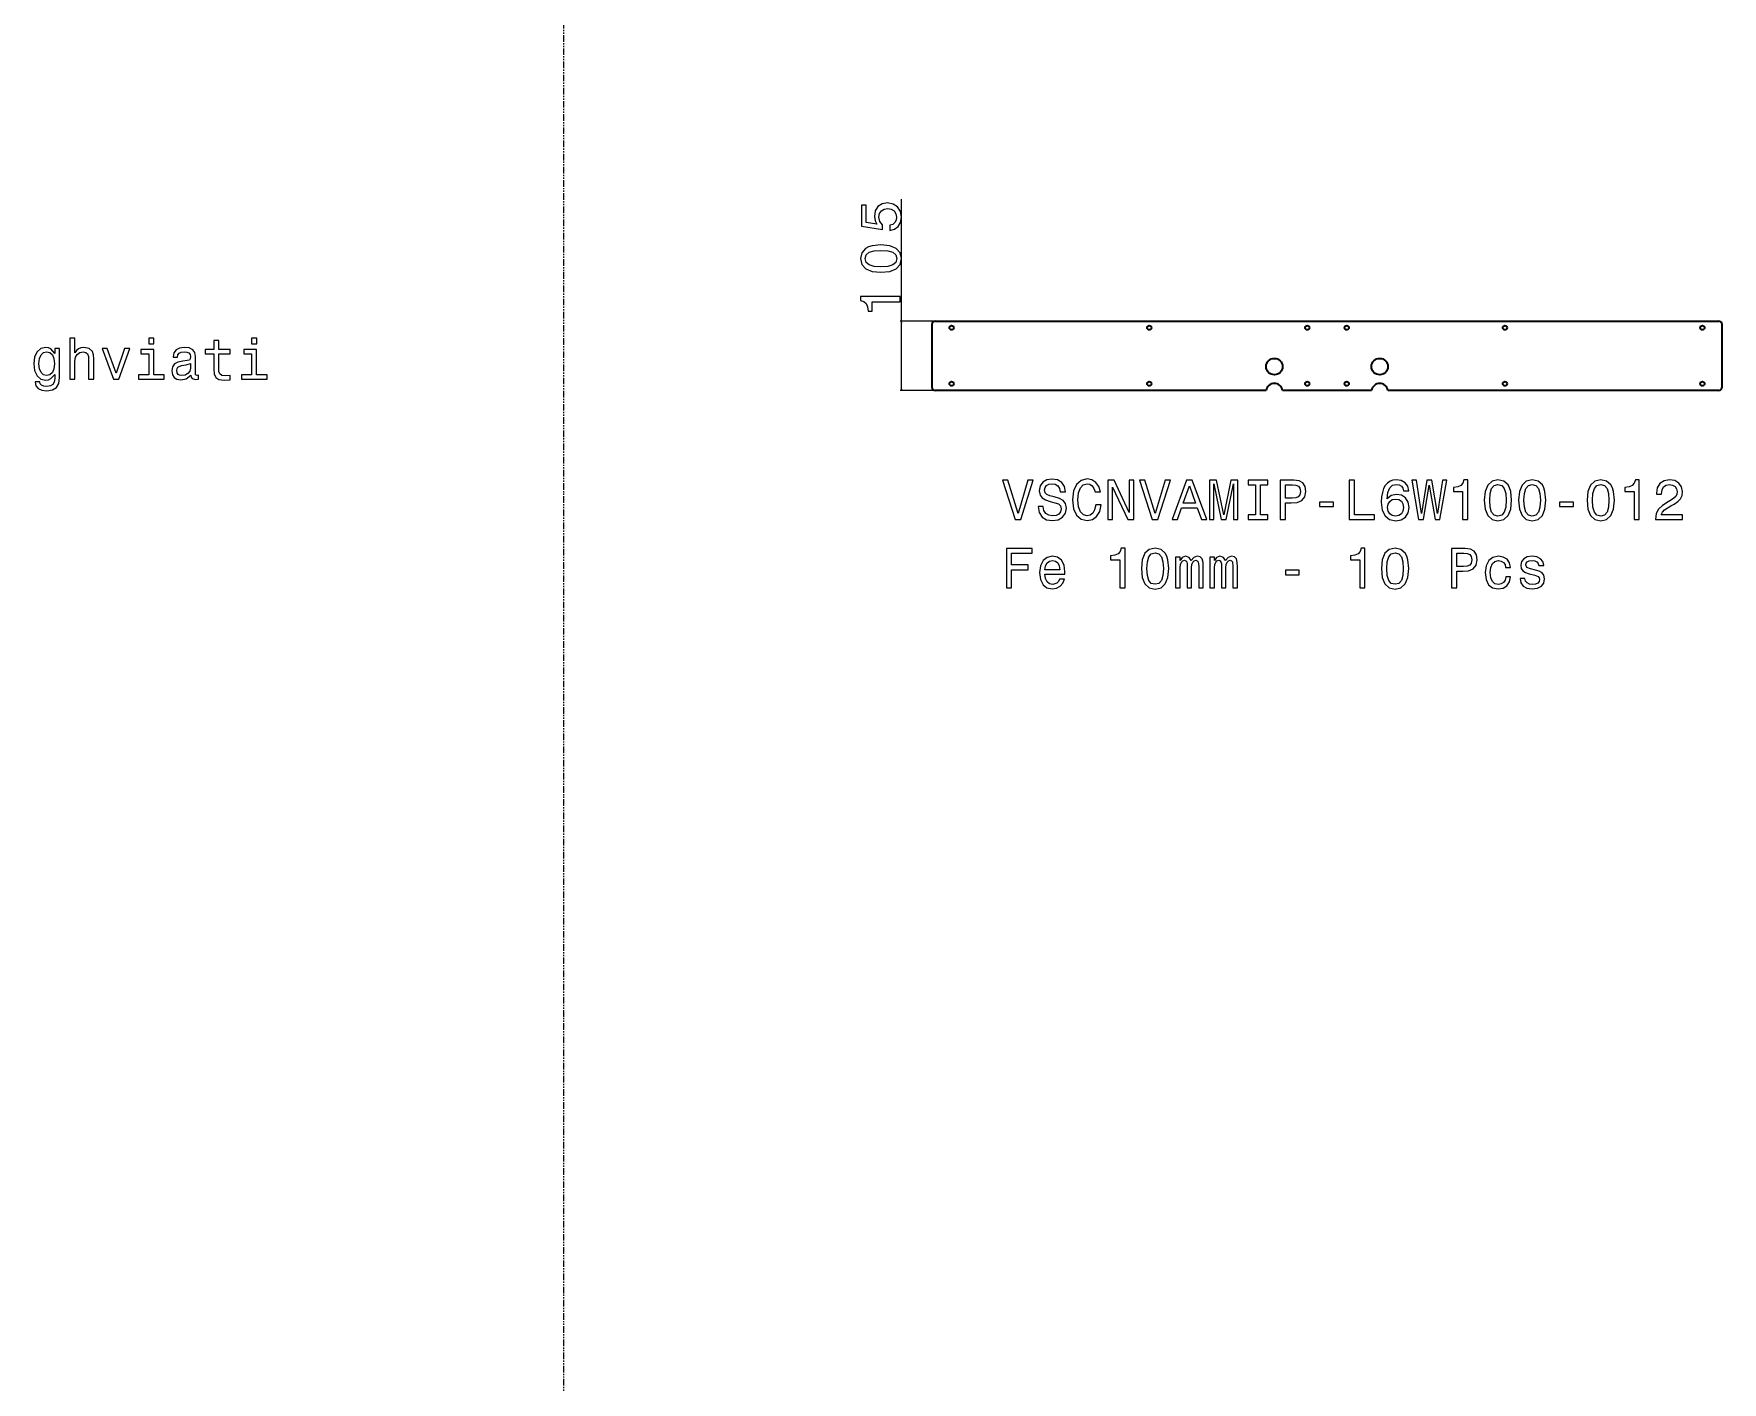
# Model space of a CAD drawing. Extents: x 5682 to 24487, y -4343 to 4272.
# Drawn here: x 19801 to 22364, y -158 to 1889 of the extents above; entities that cross this region are included whole.
import ezdxf

# ---------------------------------------------------------------- set-up
doc = ezdxf.new("R2010")
doc.units = 0
doc.linetypes.add('PHANTOM', pattern=[20, 10, -2, 2, -2, 2, -2])

msp = doc.modelspace()

# ---------------------------------------------------------------- linework, layer by layer
at = {"color": 7, "linetype": 'PHANTOM', "lineweight": 13}
msp.add_line((20605.132813, 4026.955566), (20605.132813, -4342.930664), dxfattribs=at)
at = {"color": 7, "lineweight": 13}
for p, q in [((21118.408203, 1347.784668), (21118.408203, 1637.922974)), ((21167.363281, 1452.784668), (21116.408203, 1452.784668)), ((21167.363281, 1347.784668), (21116.408203, 1347.784668))]:
    msp.add_line(p, q, dxfattribs=at)
at = {"color": 7, "lineweight": 35}
for p, q in [((21164.363281, 1447.784668), (21164.363281, 1352.784668)), ((21169.363281, 1452.784668), (22359.363281, 1452.784668)), ((22364.363281, 1352.784668), (22364.363281, 1447.784668)), ((21672.007813, 1347.784668), (21169.363281, 1347.784668)), ((21832.007813, 1347.784668), (21696.71875, 1347.784668)), ((22359.363281, 1347.784668), (21856.71875, 1347.784668))]:
    msp.add_line(p, q, dxfattribs=at)
at = {"color": 7, "lineweight": 13}
for points in [[(21100.759766, 1590.458984), (21107.849609, 1592.361084), (21113.380859, 1596.597412), (21116.839844, 1602.822144), (21118.136719, 1610.776001), (21116.580078, 1619.508057), (21112.34375, 1626.338013), (21105.601563, 1630.660767), (21096.955078, 1632.303467), (21088.914063, 1630.833618), (21082.603516, 1626.683838), (21078.541016, 1620.199707), (21077.070313, 1611.813477), (21078.107422, 1605.329346), (21080.960938, 1600.314941), (21064.792969, 1602.735718), (21064.792969, 1629.018066), (21057.705078, 1629.018066), (21057.705078, 1596.943115), (21089.519531, 1592.18811), (21089.519531, 1599.104492), (21085.457031, 1604.119019), (21083.986328, 1610.516602), (21084.9375, 1616.049805), (21087.705078, 1620.286133), (21091.941406, 1622.966187), (21097.386719, 1623.917236), (21102.833984, 1622.966187), (21107.070313, 1620.199707), (21109.75, 1615.963379), (21110.701172, 1610.516602), (21110.095703, 1605.93457), (21108.107422, 1602.389893), (21104.996094, 1599.796143), (21100.759766, 1598.49939)], [(21087.099609, 1527.018066), (21100.673828, 1528.314941), (21110.355469, 1532.378296), (21116.234375, 1538.862427), (21118.136719, 1547.853882), (21116.234375, 1556.758789), (21110.355469, 1563.24292), (21100.673828, 1567.219849), (21087.099609, 1568.603149), (21073.613281, 1567.219849), (21068.251953, 1565.577148), (21063.84375, 1563.24292), (21057.964844, 1556.758789), (21055.974609, 1547.853882), (21057.964844, 1538.862427), (21063.929688, 1532.378296), (21073.613281, 1528.314941)], [(21087.099609, 1535.317871), (21076.638672, 1536.009399), (21069.117188, 1538.170898), (21064.707031, 1542.061279), (21063.150391, 1547.853882), (21064.707031, 1553.559937), (21069.117188, 1557.450439), (21076.638672, 1559.611816), (21087.099609, 1560.303467), (21097.646484, 1559.611816), (21105.167969, 1557.450439), (21109.578125, 1553.559937), (21111.046875, 1547.853882), (21109.578125, 1542.061279), (21105.167969, 1538.170898), (21097.646484, 1536.009399)], [(21116.408203, 1482.251587), (21116.408203, 1490.119019), (21055.974609, 1490.119019), (21055.974609, 1484.23999), (21061.25, 1482.683838), (21064.792969, 1479.571411), (21066.869141, 1474.816406), (21067.560547, 1468.245728), (21073.699219, 1468.245728), (21073.699219, 1482.251587)], [(19839.876953, 1367.080566), (19839.876953, 1411.432129), (19832.613281, 1411.432129), (19832.613281, 1403.910522), (19826.648438, 1410.740479), (19823.017578, 1412.469604), (19818.953125, 1413.074829), (19811.605469, 1411.345703), (19805.898438, 1406.50415), (19802.181641, 1398.723145), (19800.884766, 1388.262085), (19802.181641, 1377.7146), (19805.898438, 1369.933594), (19811.605469, 1365.005615), (19818.953125, 1363.362915), (19823.103516, 1363.96814), (19826.5625, 1365.524292), (19832.613281, 1372.094971), (19832.613281, 1365.524292), (19831.921875, 1360.337036), (19830.019531, 1356.619507), (19826.388672, 1354.458008), (19820.943359, 1353.679932), (19816.1875, 1354.19873), (19812.816406, 1355.495483), (19810.828125, 1357.743408), (19810.222656, 1360.769287), (19802.873047, 1360.769287), (19802.873047, 1360.423462), (19803.998047, 1354.890381), (19807.455078, 1350.740479), (19812.988281, 1348.060425), (19820.509766, 1347.109375), (19829.501953, 1348.40625), (19835.466797, 1352.037354), (19838.837891, 1358.348511)], [(19855.783203, 1365.005615), (19863.392578, 1365.005615), (19863.392578, 1391.806763), (19864.169922, 1397.945068), (19866.677734, 1402.440796), (19870.568359, 1405.207397), (19875.755859, 1406.244751), (19879.904297, 1405.380249), (19882.498047, 1403.045898), (19883.794922, 1399.155518), (19884.228516, 1393.96814), (19884.228516, 1365.005615), (19891.835938, 1365.005615), (19891.835938, 1395.524292), (19891.490234, 1401.66272), (19889.933594, 1406.76355), (19884.832031, 1411.432129), (19876.878906, 1413.074829), (19872.556641, 1412.469604), (19868.837891, 1410.826904), (19865.726563, 1408.233276), (19863.392578, 1404.688599), (19863.392578, 1427.080566), (19855.783203, 1427.080566)], [(19921.75, 1365.005615), (19929.789063, 1365.005615), (19946.734375, 1411.432129), (19938.867188, 1411.432129), (19925.8125, 1373.996948), (19912.498047, 1411.432129), (19904.544922, 1411.432129)], [(19983.392578, 1427.080566), (19975.351563, 1427.080566), (19975.351563, 1418.435059), (19983.392578, 1418.435059)], [(20039.501953, 1371.057495), (20039.501953, 1370.798096), (20039.933594, 1367.858643), (20041.230469, 1365.783691), (20046.677734, 1364.141113), (20050.914063, 1364.832764), (20050.914063, 1370.71167), (20049.097656, 1370.452271), (20046.677734, 1371.576172), (20046.246094, 1375.034424), (20046.246094, 1399.06897), (20045.207031, 1405.207397), (20042.181641, 1409.530151), (20036.908203, 1412.123779), (20029.472656, 1413.074829), (20022.210938, 1412.037354), (20016.849609, 1409.097778), (20013.478516, 1404.515747), (20012.355469, 1398.463867), (20012.355469, 1397.945068), (20019.185547, 1397.945068), (20019.789063, 1401.576172), (20021.691406, 1404.169922), (20024.804688, 1405.726074), (20029.212891, 1406.331299), (20033.449219, 1405.898926), (20036.476563, 1404.602173), (20038.291016, 1402.35437), (20038.896484, 1399.241943), (20038.550781, 1395.61084), (20037.167969, 1393.795288), (20033.708984, 1392.930664), (20027.224609, 1392.239014), (20019.789063, 1390.682861), (20014.515625, 1387.91626), (20011.404297, 1383.593506), (20010.453125, 1377.195801), (20011.316406, 1371.489746), (20013.998047, 1367.253418), (20018.320313, 1364.573364), (20024.285156, 1363.622314), (20032.326172, 1365.437866)], [(20074.169922, 1403.391724), (20074.169922, 1380.135254), (20074.689453, 1372.613647), (20077.109375, 1367.426392), (20081.951172, 1364.400391), (20090.164063, 1363.362915), (20099.15625, 1363.795288), (20099.15625, 1370.365845), (20092.585938, 1369.847168), (20086.619141, 1370.538696), (20083.421875, 1372.700195), (20082.037109, 1376.331299), (20081.779297, 1381.432129), (20081.779297, 1403.391724), (20099.15625, 1403.391724), (20099.15625, 1409.875977), (20081.779297, 1409.875977), (20081.779297, 1423.449463), (20074.169922, 1423.449463), (20074.169922, 1409.875977), (20061.029297, 1409.875977), (20061.029297, 1403.391724)], [(20139.53125, 1427.080566), (20131.490234, 1427.080566), (20131.490234, 1418.435059), (20139.53125, 1418.435059)], [(19808.751953, 1388.262085), (19809.53125, 1395.956665), (19811.865234, 1401.66272), (19815.496094, 1405.034424), (19820.337891, 1406.244751), (19825.4375, 1405.034424), (19829.242188, 1401.66272), (19831.576172, 1395.956665), (19832.441406, 1388.262085), (19831.576172, 1380.394653), (19829.242188, 1374.775024), (19825.4375, 1371.316895), (19820.337891, 1370.192993), (19815.496094, 1371.316895), (19811.865234, 1374.775024), (19809.53125, 1380.481079)], [(19983.132813, 1371.40332), (19983.132813, 1409.875977), (19963.59375, 1409.875977), (19963.59375, 1403.391724), (19975.525391, 1403.391724), (19975.525391, 1371.40332), (19959.962891, 1371.40332), (19959.962891, 1365.005615), (19998.867188, 1365.005615), (19998.867188, 1371.40332)], [(20038.636719, 1381.259277), (20037.599609, 1376.76355), (20034.833984, 1373.305298), (20030.683594, 1371.057495), (20025.582031, 1370.279419), (20022.296875, 1370.71167), (20019.962891, 1372.094971), (20018.492188, 1374.515747), (20018.060547, 1377.887451), (20018.40625, 1380.913452), (20019.789063, 1383.074829), (20025.322266, 1385.495483), (20032.326172, 1386.532959), (20038.636719, 1388.60791)], [(20139.271484, 1371.40332), (20139.271484, 1409.875977), (20119.732422, 1409.875977), (20119.732422, 1403.391724), (20131.664063, 1403.391724), (20131.664063, 1371.40332), (20116.101563, 1371.40332), (20116.101563, 1365.005615), (20155.005859, 1365.005615), (20155.005859, 1371.40332)], [(21310.240234, 1211.685791), (21295.197266, 1160.590698), (21279.720703, 1211.685791), (21271.507813, 1211.685791), (21290.875, 1151.599365), (21299.519531, 1151.599365), (21318.453125, 1211.685791)], [(21333.583984, 1171.397583), (21325.714844, 1171.397583), (21327.445313, 1162.233398), (21331.767578, 1155.489868), (21338.423828, 1151.426514), (21347.416016, 1149.956665), (21356.320313, 1151.339966), (21362.978516, 1155.144043), (21367.214844, 1161.109497), (21368.769531, 1168.976929), (21367.472656, 1176.066162), (21363.841797, 1180.648315), (21357.962891, 1183.674316), (21350.095703, 1185.922119), (21343.351563, 1187.564819), (21338.943359, 1189.466797), (21336.435547, 1192.233398), (21335.658203, 1196.556152), (21336.435547, 1200.446655), (21338.683594, 1203.386108), (21342.142578, 1205.374634), (21346.896484, 1206.066162), (21351.738281, 1205.20166), (21355.542969, 1202.867432), (21358.050781, 1198.976929), (21359.259766, 1193.703125), (21367.126953, 1193.703125), (21367.126953, 1193.875977), (21365.744141, 1202.002808), (21361.681641, 1208.054688), (21355.283203, 1211.858765), (21346.638672, 1213.155518), (21338.857422, 1211.858765), (21332.804688, 1208.227661), (21328.914063, 1202.608032), (21327.53125, 1195.345703), (21328.654297, 1188.861572), (21331.939453, 1184.452393), (21337.126953, 1181.512939), (21344.216797, 1179.265015), (21351.220703, 1177.276611), (21356.494141, 1175.374634), (21359.693359, 1172.608032), (21360.816406, 1168.112305), (21359.779297, 1163.530151), (21357.099609, 1160.072021), (21353.035156, 1157.910645), (21347.761719, 1157.218994), (21341.882813, 1158.169922), (21337.386719, 1160.936523), (21334.533203, 1165.432251)], [(21413.294922, 1173.904785), (21411.566406, 1166.642578), (21408.712891, 1161.455322), (21404.736328, 1158.25647), (21400.066406, 1157.218994), (21394.447266, 1158.775146), (21390.039063, 1163.443726), (21387.099609, 1171.051758), (21386.148438, 1181.599365), (21387.099609, 1192.060425), (21389.951172, 1199.755005), (21394.361328, 1204.423584), (21400.066406, 1206.066162), (21404.216797, 1205.20166), (21407.761719, 1202.780884), (21410.527344, 1198.890381), (21412.429688, 1193.530151), (21420.644531, 1193.530151), (21418.050781, 1201.743408), (21413.554688, 1207.968262), (21407.416016, 1211.858765), (21400.066406, 1213.242065), (21390.902344, 1211.080688), (21383.900391, 1205.028809), (21379.404297, 1195.086426), (21377.847656, 1181.599365), (21379.404297, 1168.112305), (21383.900391, 1158.169922), (21390.902344, 1152.031616), (21400.066406, 1149.956665), (21408.107422, 1151.599365), (21414.591797, 1156.181519), (21419.173828, 1163.703125), (21421.59375, 1173.904785)], [(21431.623047, 1151.599365), (21438.798828, 1151.599365), (21438.798828, 1200.79248), (21461.796875, 1151.599365), (21471.046875, 1151.599365), (21471.046875, 1211.599365), (21463.785156, 1211.599365), (21463.785156, 1162.40625), (21441.046875, 1211.599365), (21431.623047, 1211.599365)], [(21518.423828, 1211.685791), (21503.380859, 1160.590698), (21487.90625, 1211.685791), (21479.693359, 1211.685791), (21499.058594, 1151.599365), (21507.703125, 1151.599365), (21526.638672, 1211.685791)], [(21529.144531, 1151.599365), (21537.099609, 1151.599365), (21543.410156, 1169.236206), (21567.357422, 1169.236206), (21573.669922, 1151.599365), (21581.796875, 1151.599365), (21559.835938, 1211.685791), (21551.017578, 1211.685791)], [(21585.859375, 1151.599365), (21592.517578, 1151.599365), (21592.517578, 1206.066162), (21603.755859, 1151.599365), (21611.191406, 1151.599365), (21622.34375, 1206.066162), (21622.34375, 1151.599365), (21629.087891, 1151.599365), (21629.087891, 1211.599365), (21618.539063, 1211.599365), (21607.472656, 1158.688721), (21596.494141, 1211.599365), (21585.859375, 1211.599365)], [(21655.542969, 1158.861572), (21644.476563, 1158.861572), (21644.476563, 1151.599365), (21674.5625, 1151.599365), (21674.5625, 1158.861572), (21663.496094, 1158.861572), (21663.496094, 1204.337158), (21674.5625, 1204.337158), (21674.5625, 1211.599365), (21644.476563, 1211.599365), (21644.476563, 1204.337158), (21655.542969, 1204.337158)], [(21693.324219, 1151.599365), (21701.277344, 1151.599365), (21701.277344, 1176.930786), (21710.095703, 1176.930786), (21719, 1177.363037), (21726.089844, 1180.389038), (21730.671875, 1186.267944), (21732.228516, 1194.30835), (21731.017578, 1201.743408), (21727.560547, 1207.190186), (21721.853516, 1210.475464), (21714.072266, 1211.599365), (21693.324219, 1211.599365)], [(21798.107422, 1151.599365), (21836.666016, 1151.599365), (21836.666016, 1158.861572), (21806.060547, 1158.861572), (21806.060547, 1211.599365), (21798.107422, 1211.599365)], [(21888.453125, 1195.432251), (21886.810547, 1202.435059), (21883.005859, 1207.622437), (21877.126953, 1210.907715), (21869.519531, 1212.031616), (21864.417969, 1211.426514), (21860.009766, 1209.783813), (21856.119141, 1207.103638), (21852.833984, 1203.299683), (21850.240234, 1198.544556), (21848.337891, 1192.752075), (21847.126953, 1185.922119), (21846.78125, 1178.227661), (21848.166016, 1165.950928), (21852.402344, 1157.046021), (21859.230469, 1151.685791), (21868.568359, 1149.870239), (21876.955078, 1151.426514), (21883.351563, 1155.489868), (21887.501953, 1161.887573), (21888.972656, 1170.014404), (21887.501953, 1178.227661), (21883.525391, 1184.538818), (21877.386719, 1188.515747), (21869.779297, 1189.899048), (21861.566406, 1188.169922), (21855.427734, 1183.242065), (21856.724609, 1192.752075), (21859.490234, 1199.582031), (21863.726563, 1203.645508), (21869.605469, 1205.028809), (21873.929688, 1204.337158), (21877.214844, 1202.521606), (21879.375, 1199.495605), (21880.5, 1195.432251)], [(21903.410156, 1151.599365), (21911.017578, 1151.599365), (21919.664063, 1203.645508), (21928.568359, 1151.599365), (21935.830078, 1151.599365), (21946.378906, 1211.685791), (21939.460938, 1211.685791), (21932.027344, 1160.590698), (21923.466797, 1211.685791), (21915.945313, 1211.685791), (21907.560547, 1160.590698), (21900.125, 1211.685791), (21893.035156, 1211.685791)], [(21970.240234, 1151.599365), (21978.107422, 1151.599365), (21978.107422, 1212.031616), (21972.228516, 1212.031616), (21970.671875, 1206.757813), (21967.560547, 1203.213135), (21962.804688, 1201.138306), (21956.234375, 1200.446655), (21956.234375, 1194.30835), (21970.240234, 1194.30835)], [(22003.005859, 1180.907715), (22004.302734, 1167.334229), (22008.367188, 1157.651245), (22014.851563, 1151.772217), (22023.841797, 1149.870239), (22032.748047, 1151.772217), (22039.230469, 1157.651245), (22043.208984, 1167.334229), (22044.591797, 1180.907715), (22043.208984, 1194.394775), (22041.566406, 1199.755005), (22039.230469, 1204.164185), (22032.748047, 1210.043213), (22023.841797, 1212.031616), (22014.851563, 1210.043213), (22008.367188, 1204.077759), (22004.302734, 1194.394775)], [(22011.306641, 1180.907715), (22011.998047, 1191.368774), (22014.160156, 1198.890381), (22018.048828, 1203.299683), (22023.841797, 1204.855835), (22029.548828, 1203.299683), (22033.439453, 1198.890381), (22035.599609, 1191.368774), (22036.291016, 1180.907715), (22035.599609, 1170.360229), (22033.439453, 1162.838501), (22029.548828, 1158.429321), (22023.841797, 1156.959595), (22018.048828, 1158.429321), (22014.160156, 1162.838501), (22011.998047, 1170.360229)], [(22055.052734, 1180.907715), (22056.349609, 1167.334229), (22060.412109, 1157.651245), (22066.896484, 1151.772217), (22075.888672, 1149.870239), (22084.792969, 1151.772217), (22091.277344, 1157.651245), (22095.253906, 1167.334229), (22096.636719, 1180.907715), (22095.253906, 1194.394775), (22093.611328, 1199.755005), (22091.277344, 1204.164185), (22084.792969, 1210.043213), (22075.888672, 1212.031616), (22066.896484, 1210.043213), (22060.412109, 1204.077759), (22056.349609, 1194.394775)], [(22063.351563, 1180.907715), (22064.042969, 1191.368774), (22066.205078, 1198.890381), (22070.095703, 1203.299683), (22075.888672, 1204.855835), (22081.59375, 1203.299683), (22085.484375, 1198.890381), (22087.646484, 1191.368774), (22088.337891, 1180.907715), (22087.646484, 1170.360229), (22085.484375, 1162.838501), (22081.59375, 1158.429321), (22075.888672, 1156.959595), (22070.095703, 1158.429321), (22066.205078, 1162.838501), (22064.042969, 1170.360229)], [(22159.144531, 1180.907715), (22160.441406, 1167.334229), (22164.505859, 1157.651245), (22170.988281, 1151.772217), (22179.980469, 1149.870239), (22188.884766, 1151.772217), (22195.369141, 1157.651245), (22199.345703, 1167.334229), (22200.730469, 1180.907715), (22199.345703, 1194.394775), (22197.703125, 1199.755005), (22195.369141, 1204.164185), (22188.884766, 1210.043213), (22179.980469, 1212.031616), (22170.988281, 1210.043213), (22164.505859, 1204.077759), (22160.441406, 1194.394775)], [(22167.445313, 1180.907715), (22168.136719, 1191.368774), (22170.296875, 1198.890381), (22174.1875, 1203.299683), (22179.980469, 1204.855835), (22185.6875, 1203.299683), (22189.576172, 1198.890381), (22191.738281, 1191.368774), (22192.429688, 1180.907715), (22191.738281, 1170.360229), (22189.576172, 1162.838501), (22185.6875, 1158.429321), (22179.980469, 1156.959595), (22174.1875, 1158.429321), (22170.296875, 1162.838501), (22168.136719, 1170.360229)], [(22230.470703, 1151.599365), (22238.337891, 1151.599365), (22238.337891, 1212.031616), (22232.458984, 1212.031616), (22230.902344, 1206.757813), (22227.791016, 1203.213135), (22223.035156, 1201.138306), (22216.464844, 1200.446655), (22216.464844, 1194.30835), (22230.470703, 1194.30835)], [(22262.978516, 1151.599365), (22304.216797, 1151.599365), (22304.216797, 1159.034546), (22271.623047, 1159.034546), (22273.439453, 1163.0979), (22276.550781, 1166.469727), (22286.148438, 1172.608032), (22291.248047, 1175.20166), (22296.955078, 1178.919189), (22301.017578, 1183.242065), (22303.351563, 1188.342896), (22304.216797, 1194.135376), (22302.746094, 1201.397583), (22298.683594, 1207.103638), (22292.458984, 1210.734863), (22284.417969, 1212.031616), (22276.119141, 1210.56189), (22269.806641, 1206.498535), (22265.744141, 1200.014404), (22264.361328, 1191.455322), (22264.361328, 1190.244873), (22272.228516, 1190.244873), (22272.228516, 1190.936523), (22273.005859, 1196.815552), (22275.339844, 1201.138306), (22279.058594, 1203.904785), (22283.986328, 1204.855835), (22289, 1203.991333), (22292.71875, 1201.829956), (22295.138672, 1198.45813), (22296.003906, 1194.221802), (22295.398438, 1190.244873), (22293.755859, 1186.873169), (22290.988281, 1183.933716), (22287.185547, 1181.339966), (22282.083984, 1178.573486), (22273.611328, 1173.213257), (22267.646484, 1167.507202), (22264.101563, 1160.590698), (22262.978516, 1151.858765)], [(21546.175781, 1176.584961), (21555.427734, 1203.040283), (21564.677734, 1176.584961)], [(21711.912109, 1204.25061), (21717.099609, 1203.731934), (21720.902344, 1202.089233), (21723.150391, 1199.063354), (21723.929688, 1194.30835), (21723.064453, 1189.293945), (21720.730469, 1186.267944), (21716.753906, 1184.711792), (21711.306641, 1184.279541), (21701.277344, 1184.279541), (21701.277344, 1204.25061)], [(21880.585938, 1169.927856), (21879.634766, 1164.481201), (21877.214844, 1160.331299), (21873.324219, 1157.564819), (21868.482422, 1156.700195), (21863.380859, 1157.564819), (21859.490234, 1160.244873), (21856.984375, 1164.394775), (21856.205078, 1169.841431), (21857.070313, 1175.20166), (21859.490234, 1179.265015), (21863.466797, 1181.858765), (21868.828125, 1182.809692), (21873.496094, 1181.858765), (21877.214844, 1179.351563), (21879.634766, 1175.288086)], [(21753.150391, 1171.397583), (21774.072266, 1171.397583), (21774.072266, 1178.227661), (21753.150391, 1178.227661)], [(22117.472656, 1171.397583), (22138.394531, 1171.397583), (22138.394531, 1178.227661), (22117.472656, 1178.227661)], [(21277.472656, 1047.939453), (21285.513672, 1047.939453), (21285.513672, 1075.518677), (21310.759766, 1075.518677), (21310.759766, 1082.694458), (21285.513672, 1082.694458), (21285.513672, 1100.677246), (21316.550781, 1100.677246), (21316.550781, 1107.939453), (21277.472656, 1107.939453)], [(21449.779297, 1047.939453), (21457.646484, 1047.939453), (21457.646484, 1108.371704), (21451.767578, 1108.371704), (21450.210938, 1103.0979), (21447.099609, 1099.553223), (21442.34375, 1097.478394), (21435.773438, 1096.786743), (21435.773438, 1090.648438), (21449.779297, 1090.648438)], [(21482.544922, 1077.247803), (21483.841797, 1063.674316), (21487.90625, 1053.991333), (21494.390625, 1048.112305), (21503.380859, 1046.210327), (21512.287109, 1048.112305), (21518.769531, 1053.991333), (21522.748047, 1063.674316), (21524.130859, 1077.247803), (21522.748047, 1090.734863), (21521.105469, 1096.095093), (21518.769531, 1100.504272), (21512.287109, 1106.383301), (21503.380859, 1108.371704), (21494.390625, 1106.383301), (21487.90625, 1100.417847), (21483.841797, 1090.734863)], [(21814.101563, 1047.939453), (21821.96875, 1047.939453), (21821.96875, 1108.371704), (21816.089844, 1108.371704), (21814.533203, 1103.0979), (21811.421875, 1099.553223), (21806.666016, 1097.478394), (21800.095703, 1096.786743), (21800.095703, 1090.648438), (21814.101563, 1090.648438)], [(21846.869141, 1077.247803), (21848.166016, 1063.674316), (21852.228516, 1053.991333), (21858.712891, 1048.112305), (21867.703125, 1046.210327), (21876.609375, 1048.112305), (21883.09375, 1053.991333), (21887.070313, 1063.674316), (21888.453125, 1077.247803), (21887.070313, 1090.734863), (21885.427734, 1096.095093), (21883.09375, 1100.504272), (21876.609375, 1106.383301), (21867.703125, 1108.371704), (21858.712891, 1106.383301), (21852.228516, 1100.417847), (21848.166016, 1090.734863)], [(21953.554688, 1047.939453), (21961.507813, 1047.939453), (21961.507813, 1073.270874), (21970.326172, 1073.270874), (21979.230469, 1073.703125), (21986.320313, 1076.729126), (21990.902344, 1082.608032), (21992.458984, 1090.648438), (21991.248047, 1098.083496), (21987.791016, 1103.530273), (21982.083984, 1106.815552), (21974.302734, 1107.939453), (21953.554688, 1107.939453)], [(21336.003906, 1068.94812), (21366.435547, 1068.94812), (21366.523438, 1072.492798), (21365.138672, 1082.435181), (21361.335938, 1089.870239), (21355.283203, 1094.365967), (21347.242188, 1096.008667), (21339.375, 1094.279541), (21333.324219, 1089.437988), (21329.433594, 1081.570557), (21328.050781, 1071.195923), (21329.347656, 1060.56189), (21333.236328, 1052.781006), (21339.203125, 1047.939453), (21346.984375, 1046.296753), (21353.726563, 1047.420776), (21359.259766, 1050.360229), (21363.324219, 1055.028809), (21365.658203, 1061.25354), (21358.136719, 1061.25354), (21356.580078, 1057.79541), (21354.332031, 1055.20166), (21347.935547, 1053.126831), (21343.005859, 1054.077759), (21339.289063, 1057.10376), (21336.869141, 1062.031616), (21336.003906, 1068.688721)], [(21336.003906, 1075.345825), (21336.955078, 1081.311157), (21339.289063, 1085.720459), (21342.833984, 1088.400513), (21347.501953, 1089.351563), (21352.083984, 1088.400513), (21355.628906, 1085.720459), (21357.791016, 1081.311157), (21358.568359, 1075.345825)], [(21490.845703, 1077.247803), (21491.537109, 1087.708862), (21493.699219, 1095.230469), (21497.587891, 1099.639771), (21503.380859, 1101.195923), (21509.087891, 1099.639771), (21512.978516, 1095.230469), (21515.138672, 1087.708862), (21515.830078, 1077.247803), (21515.138672, 1066.700317), (21512.978516, 1059.178589), (21509.087891, 1054.769409), (21503.380859, 1053.299683), (21497.587891, 1054.769409), (21493.699219, 1059.178589), (21491.537109, 1066.700317)], [(21534.505859, 1047.939453), (21541.507813, 1047.939453), (21541.507813, 1078.976929), (21541.939453, 1083.645508), (21543.236328, 1087.017212), (21545.226563, 1089.005737), (21547.820313, 1089.783813), (21549.894531, 1089.092163), (21551.277344, 1087.363037), (21551.96875, 1084.423584), (21552.228516, 1080.533081), (21552.228516, 1047.939453), (21558.798828, 1047.939453), (21558.798828, 1078.976929), (21559.230469, 1083.559082), (21560.527344, 1086.930786), (21562.603516, 1089.005737), (21565.197266, 1089.783813), (21567.271484, 1089.092163), (21568.654297, 1087.363037), (21569.519531, 1080.533081), (21569.519531, 1047.939453), (21576.523438, 1047.939453), (21576.523438, 1080.014404), (21576.089844, 1086.671387), (21574.707031, 1091.772339), (21571.939453, 1094.884644), (21567.445313, 1096.008667), (21562.171875, 1094.279541), (21558.107422, 1089.265137), (21554.908203, 1094.193115), (21549.548828, 1096.008667), (21544.621094, 1094.279541), (21541.248047, 1089.437988), (21541.248047, 1094.365967), (21534.505859, 1094.365967)], [(21586.550781, 1047.939453), (21593.554688, 1047.939453), (21593.554688, 1078.976929), (21593.986328, 1083.645508), (21595.283203, 1087.017212), (21597.271484, 1089.005737), (21599.865234, 1089.783813), (21601.939453, 1089.092163), (21603.324219, 1087.363037), (21604.015625, 1084.423584), (21604.275391, 1080.533081), (21604.275391, 1047.939453), (21610.845703, 1047.939453), (21610.845703, 1078.976929), (21611.277344, 1083.559082), (21612.574219, 1086.930786), (21614.648438, 1089.005737), (21617.242188, 1089.783813), (21619.318359, 1089.092163), (21620.701172, 1087.363037), (21621.566406, 1080.533081), (21621.566406, 1047.939453), (21628.568359, 1047.939453), (21628.568359, 1080.014404), (21628.136719, 1086.671387), (21626.753906, 1091.772339), (21623.986328, 1094.884644), (21619.490234, 1096.008667), (21614.216797, 1094.279541), (21610.154297, 1089.265137), (21606.955078, 1094.193115), (21601.59375, 1096.008667), (21596.666016, 1094.279541), (21593.294922, 1089.437988), (21593.294922, 1094.365967), (21586.550781, 1094.365967)], [(21855.167969, 1077.247803), (21855.859375, 1087.708862), (21858.021484, 1095.230469), (21861.912109, 1099.639771), (21867.703125, 1101.195923), (21873.410156, 1099.639771), (21877.300781, 1095.230469), (21879.462891, 1087.708862), (21880.154297, 1077.247803), (21879.462891, 1066.700317), (21877.300781, 1059.178589), (21873.410156, 1054.769409), (21867.703125, 1053.299683), (21861.912109, 1054.769409), (21858.021484, 1059.178589), (21855.859375, 1066.700317)], [(21972.142578, 1100.590698), (21977.330078, 1100.072021), (21981.132813, 1098.429321), (21983.380859, 1095.403442), (21984.160156, 1090.648438), (21983.294922, 1085.634033), (21980.960938, 1082.608032), (21976.984375, 1081.05188), (21971.537109, 1080.619629), (21961.507813, 1080.619629), (21961.507813, 1100.590698)], [(22035.513672, 1078.976929), (22043.035156, 1078.976929), (22041.478516, 1085.893311), (22037.761719, 1091.340088), (22031.96875, 1094.711792), (22024.447266, 1096.008667), (22016.148438, 1094.279541), (22009.835938, 1089.437988), (22005.859375, 1081.570557), (22004.476563, 1071.023071), (22005.773438, 1060.56189), (22009.664063, 1052.781006), (22015.802734, 1047.939453), (22024.1875, 1046.296753), (22031.623047, 1047.593628), (22037.416016, 1051.224731), (22041.392578, 1056.930786), (22043.121094, 1064.538818), (22035.859375, 1064.538818), (22034.5625, 1059.697388), (22032.142578, 1056.066284), (22028.683594, 1053.818359), (22024.447266, 1053.126831), (22019.173828, 1054.250732), (22015.369141, 1057.708862), (22013.035156, 1063.328491), (22012.257813, 1071.282349), (22013.035156, 1079.063354), (22015.457031, 1084.682983), (22019.345703, 1088.141235), (22024.447266, 1089.351563), (22028.943359, 1088.573486), (22032.314453, 1086.584961), (22034.5625, 1083.299683)], [(22080.730469, 1075), (22073.380859, 1076.729126), (22067.933594, 1078.717529), (22066.119141, 1082.781006), (22066.636719, 1085.634033), (22068.453125, 1087.708862), (22071.392578, 1089.005737), (22075.628906, 1089.524414), (22079.691406, 1089.005737), (22082.890625, 1087.449585), (22084.966797, 1085.115234), (22085.830078, 1082.002808), (22093.265625, 1082.002808), (22093.265625, 1082.175781), (22091.96875, 1087.79541), (22088.423828, 1092.20459), (22082.890625, 1094.971191), (22075.628906, 1096.008667), (22068.28125, 1094.971191), (22062.919922, 1092.118164), (22059.548828, 1087.881836), (22058.511719, 1082.521606), (22059.289063, 1077.334229), (22061.708984, 1073.703125), (22065.6875, 1071.109497), (22071.478516, 1069.293945), (22079.951172, 1067.218994), (22085.138672, 1065.057617), (22086.521484, 1063.328491), (22087.041016, 1060.734863), (22086.263672, 1057.536011), (22084.1875, 1055.115234), (22080.816406, 1053.559082), (22076.320313, 1053.040283), (22071.566406, 1053.559082), (22068.107422, 1055.374634), (22065.773438, 1058.314087), (22064.822266, 1062.377441), (22057.472656, 1062.377441), (22058.683594, 1055.46106), (22062.228516, 1050.446655), (22067.847656, 1047.420776), (22075.628906, 1046.296753), (22083.755859, 1047.420776), (22089.720703, 1050.446655), (22093.351563, 1055.288208), (22094.648438, 1061.599365), (22093.697266, 1067.046143), (22091.017578, 1070.763672), (22086.609375, 1073.184448)], [(21701.105469, 1067.737671), (21722.027344, 1067.737671), (21722.027344, 1074.567749), (21701.105469, 1074.567749)]]:
    msp.add_lwpolyline(points, close=True, dxfattribs=at)
for points in [[(21118.925781, 1450.852783), (21118.408203, 1452.784668), (21117.890625, 1450.852783)], [(21117.890625, 1349.716553), (21118.408203, 1347.784668), (21118.925781, 1349.716553)]]:
    msp.add_lwpolyline(points, dxfattribs=at)
at = {"color": 7, "lineweight": 35}
for centre, radius in [((21194.363281, 1442.784668), 3.25), ((21494.363281, 1442.784668), 3.25), ((21734.363281, 1442.784668), 3.25), ((21794.363281, 1442.784668), 3.25), ((22034.363281, 1442.784668), 3.25), ((22334.363281, 1442.784668), 3.25), ((21684.363281, 1383.884644), 12.5), ((21844.363281, 1383.884644), 12.5), ((21194.363281, 1357.784668), 3.25), ((21494.363281, 1357.784668), 3.25), ((21734.363281, 1357.784668), 3.25), ((21794.363281, 1357.784668), 3.25), ((22034.363281, 1357.784668), 3.25), ((22334.363281, 1357.784668), 3.25)]:
    msp.add_circle(centre, radius, dxfattribs=at)
for centre, radius, start, end in [((21169.363281, 1447.784668), 5, 90.000003, 180.000005), ((22359.363281, 1447.784668), 5, 0, 90.000003), ((21169.363281, 1352.784668), 5, 180.000005, 269.999997), ((21684.363281, 1345.884644), 12.5, 8.742847, 171.257158), ((21844.363281, 1345.884644), 12.5, 8.742847, 171.257158), ((22359.363281, 1352.784668), 5, 269.999997, 360)]:
    msp.add_arc(centre, radius, start, end, dxfattribs=at)

doc.saveas('drawing.dxf')
